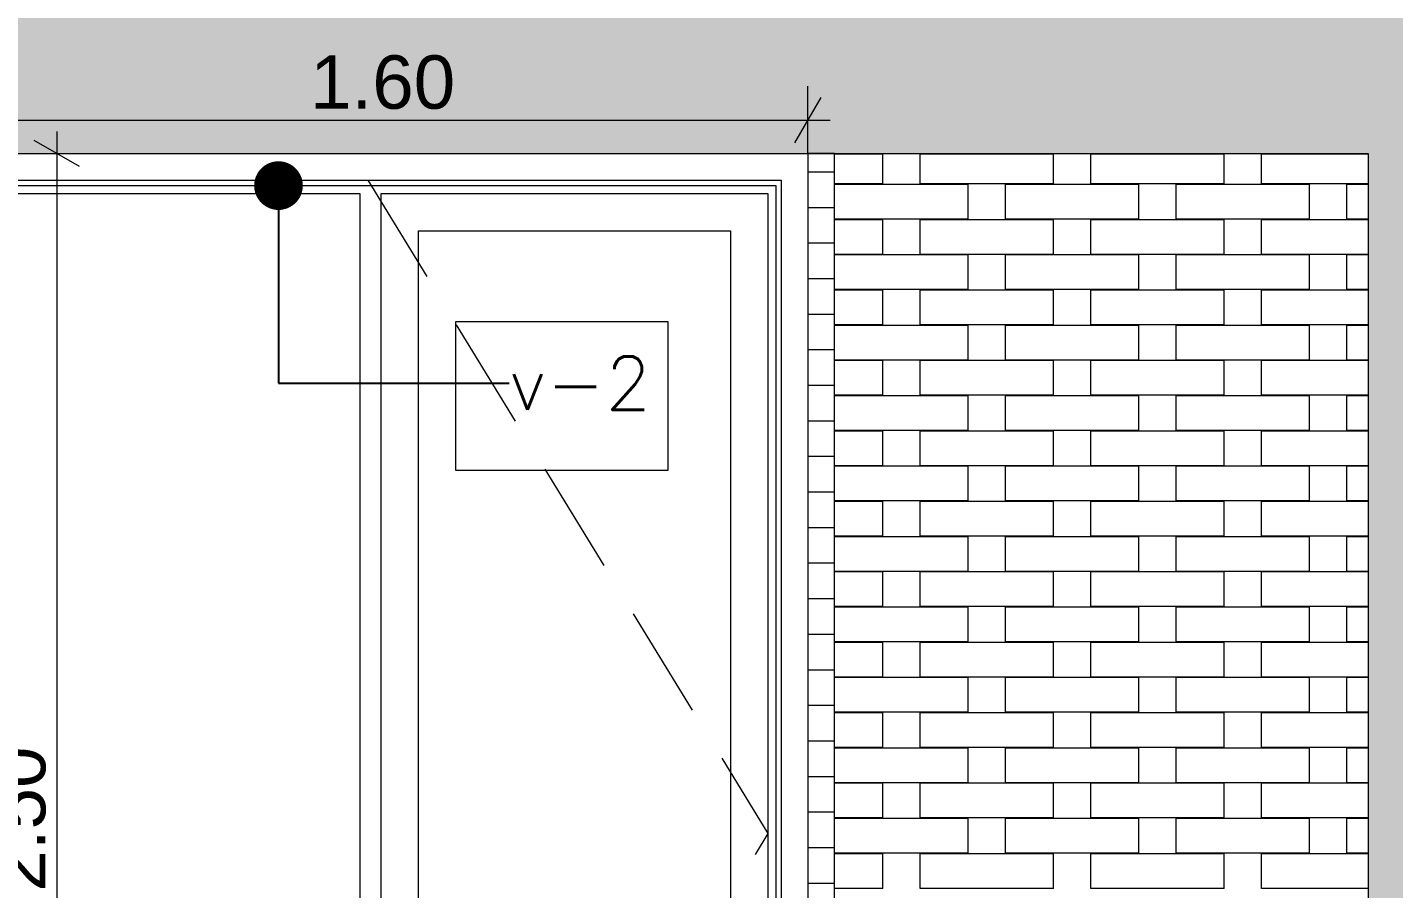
# Model space of a CAD drawing. Header units: millimetres. Extents: x 475616349 to 476941521, y 4620115302 to 4621446928.
# Drawn here: x 476659049 to 476661610, y 4620530343 to 4620531957 of the extents above; entities that cross this region are included whole.
import ezdxf

# ---------------------------------------------------------------- set-up
doc = ezdxf.new("R2010")
doc.units = ezdxf.units.MM
doc.header["$MEASUREMENT"] = 0
doc.linetypes.add('Hidden Line', pattern=[317.5, 211.666667, -105.833333])
for name, color, linetype, lineweight in [('2D Drafting - General_Pen_No__30_Pen_No__9_Pen_No__9_Pen_No__253', 252, 'Continuous', 0), ('2D Drafting - General_Pen_No__30_Pen_No__9_Pen_No__9_Pen_No__7', 7, 'Continuous', 0), ('2D Drafting - General_Pen_No__7_Pen_No__7', 7, 'Continuous', 0), ('New_2D Drafting - General_Pen_No__2_Pen_No__250', 7, 'Continuous', 0), ('New_Interior - Furniture _Pen_No__250', 7, 'Continuous', 0), ('New_Structural - Bearing_Pen_No__250', 7, 'Continuous', 0), ('New_zoma_Pen_No__4', 7, 'Continuous', 0), ('New_zoma_Pen_No__7', 7, 'Continuous', 0), ('Structural - Bearing_Pen_No__250', 7, 'Continuous', 0)]:
    doc.layers.add(name, color=color, linetype=linetype, lineweight=lineweight)
doc.layers.add('New_zoma', color=7, linetype='Continuous')
doc.styles.add('GENERATED_STYLE_1', font='arial.ttf')
doc.dimstyles.new('GENERATED_STYLE__18', dxfattribs={"dimtxt": 100, "dimasz": 64.421331, "dimexe": 0.18, "dimexo": 3, "dimgap": 0.09, "dimtad": 1, "dimtih": 1, "dimtoh": 1, "dimlfac": 0.001, "dimzin": 0, "dimdsep": 46, "dimtxsty": 'GENERATED_STYLE_1', "dimblk": 'ARROWHEAD_2', "dimblk1": 'ARROWHEAD_2', "dimblk2": 'ARROWHEAD_2', "dimcen": 0.09, "dimclrd": 7, "dimclre": 7, "dimclrt": 7, "dimadec": 0, "dimazin": 0, "dimtfac": 1, "dimtdec": 4, "dimtmove": 0, "dimatfit": 3, "dimfxl": 1, "dimtolj": 1, "dimtzin": 0, "dimarcsym": 0})
doc.dimstyles.new('GENERATED_STYLE__19', dxfattribs={"dimtxt": 100, "dimasz": 64.421331, "dimexe": 0.18, "dimexo": 3, "dimgap": 0.09, "dimtad": 1, "dimlfac": 0.001, "dimzin": 0, "dimdsep": 46, "dimtxsty": 'GENERATED_STYLE_1', "dimblk": 'ARROWHEAD_2', "dimblk1": 'ARROWHEAD_2', "dimblk2": 'ARROWHEAD_2', "dimcen": 0.09, "dimclrd": 7, "dimclre": 7, "dimclrt": 7, "dimadec": 0, "dimazin": 0, "dimtfac": 1, "dimtdec": 4, "dimtmove": 0, "dimatfit": 3, "dimfxl": 1, "dimtolj": 1, "dimtzin": 0, "dimarcsym": 0})
doc.dimstyles.new('GENERATED_STYLE__48', dxfattribs={"dimtxt": 0.18, "dimasz": 182.4, "dimexe": 0.18, "dimexo": 0.0625, "dimgap": 0.09, "dimtad": 0, "dimtih": 1, "dimtoh": 1, "dimdec": 4, "dimzin": 0, "dimdsep": 46, "dimcen": 0.09, "dimadec": 0, "dimazin": 0, "dimtfac": 1, "dimtdec": 4, "dimtmove": 0, "dimatfit": 3, "dimldrblk": 'ARROWHEAD_11', "dimfxl": 1, "dimtolj": 1, "dimtzin": 0, "dimarcsym": 0})

# ---------------------------------------------------------------- blocks, each defined once
blk = doc.blocks.new('*D755', base_point=(476577134.1, 4620325125.7))
at = {"layer": 'New_zoma_Pen_No__4', "color": 7, "linetype": 'Continuous', "lineweight": 0, "transparency": 16777216}
for p, q in [((476658912, 4620531719.4), (476658912, 4620531846.6)), ((476660512, 4620531719.4), (476660512, 4620531846.6)), ((476658936.5, 4620531825.4), (476658887.5, 4620531740.6)), ((476660487.5, 4620531740.6), (476660536.5, 4620531825.4)), ((476658912, 4620531783), (476660512, 4620531783)), ((476660512, 4620531783), (476660553.5, 4620531783))]:
    blk.add_line(p, q, dxfattribs=at)
at = {"layer": 'New_zoma_Pen_No__7', "color": 7, "lineweight": 0, "transparency": 16777216, "insert": (476659579, 4620531803), "char_height": 100, "attachment_point": 7, "style": 'GENERATED_STYLE_1'}
blk.add_mtext('\\A1;{\\pql;\\fArial|b0|i0|c0|p34;1.60}', dxfattribs=at)
blk = doc.blocks.new('ARROWHEAD_2')
at = {"color": 0, "linetype": 'Continuous', "lineweight": 0}
for p, q in [((-0.378, -0.655), (0.378, 0.655)), ((0, 0), (-1, 0))]:
    blk.add_line(p, q, dxfattribs=at)
blk = doc.blocks.new('*D762', base_point=(476577134.1, 4620325125.7))
at = {"layer": 'New_zoma_Pen_No__4', "color": 7, "linetype": 'Continuous', "lineweight": 0, "transparency": 16777216}
for p, q in [((476659104.3, 4620531761.8), (476659104.3, 4620531720.3)), ((476659146.7, 4620531695.9), (476659061.9, 4620531744.8)), ((476659040.7, 4620531720.3), (476659167.9, 4620531720.3)), ((476659104.3, 4620531720.3), (476659104.3, 4620529220.3)), ((476659061.9, 4620529244.8), (476659146.7, 4620529195.9)), ((476659040.7, 4620529220.3), (476659167.9, 4620529220.3)), ((476659104.3, 4620529220.3), (476659104.3, 4620529178.9))]:
    blk.add_line(p, q, dxfattribs=at)
at = {"layer": 'New_zoma_Pen_No__7', "color": 7, "lineweight": 0, "transparency": 16777216, "insert": (476659084.3, 4620530337.3), "char_height": 100, "attachment_point": 7, "rotation": 89.9998, "style": 'GENERATED_STYLE_1'}
blk.add_mtext('\\A1;{\\pql;\\fArial|b0|i0|c0|p34;2.50}', dxfattribs=at)
blk = doc.blocks.new('ARROWHEAD_11')
at = {"color": 0, "linetype": 'Continuous', "lineweight": 0}
blk.add_line((0, 0), (-1, 0), dxfattribs=at)
at = {"color": 0, "linetype": 'Continuous', "lineweight": 0, "const_width": 0.25, "flags": 128}
blk.add_lwpolyline([(-0.125, 0, 1), (0.125, 0, 1)], format="xyb", close=True, dxfattribs=at)

msp = doc.modelspace()

# ---------------------------------------------------------------- hatches: boundary and pattern name
at = {"layer": '2D Drafting - General_Pen_No__30_Pen_No__9_Pen_No__9_Pen_No__253', "linetype": 'Continuous', "lineweight": 0}
h = msp.add_hatch(dxfattribs=at)
h.set_pattern_fill('BRICK___RUNNING_BOND', color=252, style=0, pattern_type=2)
h.set_pattern_definition([(0, (476692910.175, 4620522353.93), (0, 66.64), []), (90, (476692910.17, 4620522353.93), (-244.8, 0), [66.64, -66.64]), (90, (476693032.57, 4620522420.57), (-244.8, 0), [66.64, -66.64])])
h.paths.add_polyline_path([(476647692.13, 4620532819.956), (476647692.13, 4620519520.362), (476648861.998, 4620519520.362), (476648862.006, 4620522120.37), (476648862.006, 4620523542.007), (476648862.006, 4620531720.362), (476648862.006, 4620531932.715), (476648862.006, 4620532420.362), (476654662.006, 4620532420.362), (476654662.006, 4620519520.362), (476661919.968, 4620519520.362), (476661962.147, 4620519520.362), (476661962.147, 4620522820.364), (476661962.147, 4620525320.374), (476661962.147, 4620525944.887), (476661962.147, 4620532420.374), (476665762.003, 4620532420.374), (476665762.003, 4620522120.38), (476665162.198, 4620522120.38), (476665162.198, 4620517320.329), (476668462.159, 4620517320.329), (476668462.159, 4620517320.295), (476668932.159, 4620517320.295), (476668932.159, 4620532819.956), (476661962.147, 4620532819.956), (476655062.006, 4620532819.956)])
h.paths.add_polyline_path([(476661562.006, 4620526020.374), (476655062.006, 4620526020.374), (476655062.006, 4620528520.374), (476661562.006, 4620528520.374)], flags=0)
h.paths.add_polyline_path([(476661562.006, 4620522820.364), (476655062.006, 4620522820.364), (476655062.006, 4620525320.374), (476661562.006, 4620525320.374)], flags=0)
h.paths.add_polyline_path([(476661562.006, 4620529220.374), (476655062.006, 4620529220.374), (476655062.006, 4620531720.361), (476661562.006, 4620531720.361)], flags=0)
h.paths.add_polyline_path([(476656112.047, 4620522120.412), (476656112.047, 4620519620.412), (476657707.931, 4620519620.412), (476657712.047, 4620519620.412), (476657712.047, 4620522120.412)], flags=0)
h.paths.add_polyline_path([(476666262.224, 4620522120.362), (476666262.224, 4620520520.362), (476667862.223, 4620520520.362), (476667862.223, 4620522120.362)], flags=0)
h.paths.add_polyline_path([(476667862.223, 4620530120.362), (476667862.223, 4620531720.362), (476666262.224, 4620531720.362), (476666262.224, 4620530120.362)], flags=0)
h.paths.add_polyline_path([(476666262.228, 4620528520.362), (476666262.228, 4620526920.362), (476667862.228, 4620526920.362), (476667862.228, 4620528520.362)], flags=0)
h.paths.add_polyline_path([(476666262.228, 4620523720.362), (476667862.228, 4620523720.362), (476667862.228, 4620525320.362), (476666262.228, 4620525320.362)], flags=0)
h.paths.add_polyline_path([(476666262.435, 4620518320.362), (476667862.006, 4620518320.362), (476667862.006, 4620518920.362), (476666262.435, 4620518920.362)], flags=0)
h = msp.add_hatch(dxfattribs=at)
h.set_pattern_fill('BRICK___RUNNING_BOND', color=252, style=0, pattern_type=2)
h.set_pattern_definition([(0, (476694010.15, 4620528753.94), (0, 66.64), []), (90, (476694010.15, 4620528753.94), (-244.8, 0), [66.64, -66.64]), (90, (476694132.55, 4620528820.58), (-244.8, 0), [66.64, -66.64])])
h.paths.add_polyline_path([(476660512.002, 4620531720.375), (476660512.002, 4620529220.374), (476660561.993, 4620529220.374), (476660561.993, 4620531720.375)])

# ---------------------------------------------------------------- linework, layer by layer
at = {"layer": '2D Drafting - General_Pen_No__30_Pen_No__9_Pen_No__9_Pen_No__7', "color": 7, "linetype": 'Continuous', "lineweight": 0, "flags": 128}
for points in [[(476661562.006, 4620529220.374), (476655062.006, 4620529220.374), (476655062.006, 4620531720.361), (476661562.006, 4620531720.361)], [(476660512.002, 4620531720.375), (476660512.002, 4620529220.374), (476660561.993, 4620529220.374), (476660561.993, 4620531720.375)]]:
    msp.add_lwpolyline(points, close=True, dxfattribs=at)
at = {"layer": '2D Drafting - General_Pen_No__7_Pen_No__7', "color": 7, "linetype": 'Continuous', "lineweight": 0, "flags": 128}
for points in [[(476660507.877, 4620529220.338), (476658911.993, 4620529220.343), (476658912.002, 4620531720.343), (476660512.002, 4620531720.338)], [(476660512.002, 4620531720.338), (476660511.993, 4620529220.338), (476660507.877, 4620529220.338)]]:
    msp.add_lwpolyline(points, dxfattribs=at)
for points in [[(476658962.002, 4620531670.342), (476660462.002, 4620531670.337), (476660461.993, 4620529220.338), (476658961.993, 4620529220.345)], [(476658972.002, 4620531660.342), (476660452.002, 4620531660.337), (476660451.994, 4620529280.34), (476658971.994, 4620529280.345)], [(476658987.002, 4620531645.342), (476659672.002, 4620531645.34), (476659671.994, 4620529300.342), (476658986.994, 4620529300.345)], [(476659711.998, 4620531645.34), (476660437.002, 4620531645.337), (476660436.994, 4620529300.34), (476659711.994, 4620529300.342)], [(476659782.002, 4620531575.339), (476660367.002, 4620531575.337), (476660366.994, 4620529365.34), (476659781.994, 4620529365.342)]]:
    msp.add_lwpolyline(points, close=True, dxfattribs=at)
at = {"layer": '2D Drafting - General_Pen_No__7_Pen_No__7', "color": 7, "linetype": 'Hidden Line', "lineweight": 0, "flags": 128}
msp.add_lwpolyline([(476659687.002, 4620531670.34), (476660436.998, 4620530446.214), (476659687.77, 4620529221.625)], dxfattribs=at)
at = {"layer": 'New_2D Drafting - General_Pen_No__2_Pen_No__250', "color": 7, "linetype": 'Continuous', "lineweight": 0, "flags": 128}
msp.add_lwpolyline([(476659852.359, 4620531405.972), (476660249.36, 4620531405.972), (476660249.36, 4620531126.284), (476659852.359, 4620531126.284)], close=True, dxfattribs=at)
at = {"layer": 'New_Interior - Furniture _Pen_No__250', "color": 7, "linetype": 'Continuous', "lineweight": 0}
for p, q in [((476661502.006, 4620531719.374), (476661502.006, 4620531720.374)), ((476661290.737, 4620531201.374), (476661290.506, 4620531201.197))]:
    msp.add_line(p, q, dxfattribs=at)
at = {"layer": 'New_Structural - Bearing_Pen_No__250', "color": 7, "linetype": 'Continuous', "lineweight": 0}
for p, q in [((476660562.006, 4620531663.374), (476660562.006, 4620531719.374)), ((476660652.006, 4620531719.374), (476660562.006, 4620531719.374)), ((476660652.006, 4620531663.374), (476660652.006, 4620531719.374)), ((476660722.006, 4620531663.374), (476660722.006, 4620531719.374)), ((476660972.006, 4620531719.374), (476660722.006, 4620531719.374)), ((476660872.006, 4620531719.374), (476660872.006, 4620531720.374)), ((476660972.006, 4620531663.374), (476660972.006, 4620531719.374)), ((476661042.006, 4620531663.374), (476661042.006, 4620531719.374)), ((476661292.006, 4620531719.374), (476661042.006, 4620531719.374)), ((476661292.006, 4620531663.374), (476661292.006, 4620531719.374)), ((476661362.006, 4620531663.374), (476661362.006, 4620531719.374)), ((476661562.006, 4620531719.374), (476661362.006, 4620531719.374)), ((476660652.006, 4620531663.374), (476660562.006, 4620531663.374)), ((476660562.006, 4620531597.374), (476660562.006, 4620531662.374)), ((476660812.006, 4620531662.374), (476660562.006, 4620531662.374)), ((476660972.006, 4620531663.374), (476660722.006, 4620531663.374)), ((476660812.006, 4620531597.374), (476660812.006, 4620531662.374)), ((476660882.006, 4620531597.374), (476660882.006, 4620531662.374)), ((476661132.006, 4620531662.374), (476660882.006, 4620531662.374)), ((476661292.006, 4620531663.374), (476661042.006, 4620531663.374)), ((476661132.006, 4620531597.374), (476661132.006, 4620531662.374)), ((476661202.006, 4620531597.374), (476661202.006, 4620531662.374)), ((476661452.006, 4620531662.374), (476661202.006, 4620531662.374)), ((476661562.006, 4620531663.374), (476661362.006, 4620531663.374)), ((476661452.006, 4620531597.374), (476661452.006, 4620531662.374)), ((476661522.006, 4620531597.374), (476661522.006, 4620531662.374)), ((476661562.006, 4620531662.374), (476661522.006, 4620531662.374)), ((476660812.006, 4620531597.374), (476660562.006, 4620531597.374)), ((476661132.006, 4620531597.374), (476660882.006, 4620531597.374)), ((476661452.006, 4620531597.374), (476661202.006, 4620531597.374)), ((476661562.006, 4620531597.374), (476661522.006, 4620531597.374)), ((476660562.006, 4620531531.374), (476660562.006, 4620531596.374)), ((476660652.006, 4620531596.374), (476660562.006, 4620531596.374)), ((476660652.006, 4620531531.374), (476660652.006, 4620531596.374)), ((476660722.006, 4620531531.374), (476660722.006, 4620531596.374)), ((476660972.006, 4620531596.374), (476660722.006, 4620531596.374)), ((476660972.006, 4620531531.374), (476660972.006, 4620531596.374)), ((476661042.006, 4620531531.374), (476661042.006, 4620531596.374)), ((476661292.006, 4620531596.374), (476661042.006, 4620531596.374)), ((476661292.006, 4620531531.374), (476661292.006, 4620531596.374)), ((476661362.006, 4620531531.374), (476661362.006, 4620531596.374)), ((476661562.006, 4620531596.374), (476661362.006, 4620531596.374)), ((476660652.006, 4620531531.374), (476660562.006, 4620531531.374)), ((476660562.006, 4620531465.374), (476660562.006, 4620531530.374)), ((476660812.006, 4620531530.374), (476660562.006, 4620531530.374)), ((476660972.006, 4620531531.374), (476660722.006, 4620531531.374)), ((476660812.006, 4620531465.374), (476660812.006, 4620531530.374)), ((476660882.006, 4620531465.374), (476660882.006, 4620531530.374)), ((476661132.006, 4620531530.374), (476660882.006, 4620531530.374)), ((476661292.006, 4620531531.374), (476661042.006, 4620531531.374)), ((476661132.006, 4620531465.374), (476661132.006, 4620531530.374)), ((476661202.006, 4620531465.374), (476661202.006, 4620531530.374)), ((476661452.006, 4620531530.374), (476661202.006, 4620531530.374)), ((476661562.006, 4620531531.374), (476661362.006, 4620531531.374)), ((476661452.006, 4620531465.374), (476661452.006, 4620531530.374)), ((476661522.006, 4620531465.374), (476661522.006, 4620531530.374)), ((476661562.006, 4620531530.374), (476661522.006, 4620531530.374)), ((476660812.006, 4620531465.374), (476660562.006, 4620531465.374)), ((476660562.006, 4620531399.374), (476660562.006, 4620531464.374)), ((476660652.006, 4620531464.374), (476660562.006, 4620531464.374)), ((476660652.006, 4620531399.374), (476660652.006, 4620531464.374)), ((476660722.006, 4620531399.374), (476660722.006, 4620531464.374)), ((476660972.006, 4620531464.374), (476660722.006, 4620531464.374)), ((476661132.006, 4620531465.374), (476660882.006, 4620531465.374)), ((476660972.006, 4620531399.374), (476660972.006, 4620531464.374)), ((476661042.006, 4620531399.374), (476661042.006, 4620531464.374)), ((476661292.006, 4620531464.374), (476661042.006, 4620531464.374)), ((476661452.006, 4620531465.374), (476661202.006, 4620531465.374)), ((476661292.006, 4620531399.374), (476661292.006, 4620531464.374)), ((476661362.006, 4620531399.374), (476661362.006, 4620531464.374)), ((476661562.006, 4620531464.374), (476661362.006, 4620531464.374)), ((476661562.006, 4620531465.374), (476661522.006, 4620531465.374)), ((476660652.006, 4620531399.374), (476660562.006, 4620531399.374)), ((476660562.006, 4620531333.374), (476660562.006, 4620531398.374)), ((476660812.006, 4620531398.374), (476660562.006, 4620531398.374)), ((476660972.006, 4620531399.374), (476660722.006, 4620531399.374)), ((476660812.006, 4620531333.374), (476660812.006, 4620531398.374)), ((476660882.006, 4620531333.374), (476660882.006, 4620531398.374)), ((476661132.006, 4620531398.374), (476660882.006, 4620531398.374)), ((476661292.006, 4620531399.374), (476661042.006, 4620531399.374)), ((476661132.006, 4620531333.374), (476661132.006, 4620531398.374)), ((476661202.006, 4620531333.374), (476661202.006, 4620531398.374)), ((476661452.006, 4620531398.374), (476661202.006, 4620531398.374)), ((476661562.006, 4620531399.374), (476661362.006, 4620531399.374)), ((476661452.006, 4620531333.374), (476661452.006, 4620531398.374)), ((476661522.006, 4620531333.374), (476661522.006, 4620531398.374)), ((476661562.006, 4620531398.374), (476661522.006, 4620531398.374)), ((476660812.006, 4620531333.374), (476660562.006, 4620531333.374)), ((476660562.006, 4620531267.374), (476660562.006, 4620531332.374)), ((476660652.006, 4620531332.374), (476660562.006, 4620531332.374)), ((476660652.006, 4620531267.374), (476660652.006, 4620531332.374)), ((476660722.006, 4620531267.374), (476660722.006, 4620531332.374)), ((476660972.006, 4620531332.374), (476660722.006, 4620531332.374)), ((476661132.006, 4620531333.374), (476660882.006, 4620531333.374)), ((476660972.006, 4620531267.374), (476660972.006, 4620531332.374)), ((476661042.006, 4620531267.374), (476661042.006, 4620531332.374)), ((476661292.006, 4620531332.374), (476661042.006, 4620531332.374)), ((476661452.006, 4620531333.374), (476661202.006, 4620531333.374)), ((476661292.006, 4620531267.374), (476661292.006, 4620531332.374)), ((476661362.006, 4620531267.374), (476661362.006, 4620531332.374)), ((476661562.006, 4620531332.374), (476661362.006, 4620531332.374)), ((476661562.006, 4620531333.374), (476661522.006, 4620531333.374)), ((476660652.006, 4620531267.374), (476660562.006, 4620531267.374)), ((476660562.006, 4620531201.374), (476660562.006, 4620531266.374)), ((476660812.006, 4620531266.374), (476660562.006, 4620531266.374)), ((476660972.006, 4620531267.374), (476660722.006, 4620531267.374)), ((476660812.006, 4620531201.374), (476660812.006, 4620531266.374)), ((476660882.006, 4620531201.374), (476660882.006, 4620531266.374)), ((476661132.006, 4620531266.374), (476660882.006, 4620531266.374)), ((476661292.006, 4620531267.374), (476661042.006, 4620531267.374)), ((476661132.006, 4620531201.374), (476661132.006, 4620531266.374)), ((476661202.006, 4620531201.374), (476661202.006, 4620531266.374)), ((476661452.006, 4620531266.374), (476661202.006, 4620531266.374)), ((476661562.006, 4620531267.374), (476661362.006, 4620531267.374)), ((476661452.006, 4620531201.374), (476661452.006, 4620531266.374)), ((476661522.006, 4620531201.374), (476661522.006, 4620531266.374)), ((476661562.006, 4620531266.374), (476661522.006, 4620531266.374)), ((476660812.006, 4620531201.374), (476660562.006, 4620531201.374)), ((476660562.006, 4620531135.374), (476660562.006, 4620531200.374)), ((476660652.006, 4620531200.374), (476660562.006, 4620531200.374)), ((476660652.006, 4620531135.374), (476660652.006, 4620531200.374)), ((476660722.006, 4620531135.374), (476660722.006, 4620531200.374)), ((476660972.006, 4620531200.374), (476660722.006, 4620531200.374)), ((476661132.006, 4620531201.374), (476660882.006, 4620531201.374)), ((476660972.006, 4620531135.374), (476660972.006, 4620531200.374)), ((476661042.006, 4620531135.374), (476661042.006, 4620531200.374)), ((476661292.006, 4620531200.374), (476661042.006, 4620531200.374)), ((476661452.006, 4620531201.374), (476661202.006, 4620531201.374)), ((476661292.006, 4620531135.374), (476661292.006, 4620531200.374)), ((476661362.006, 4620531135.374), (476661362.006, 4620531200.374)), ((476661562.006, 4620531200.374), (476661362.006, 4620531200.374)), ((476661562.006, 4620531201.374), (476661522.006, 4620531201.374)), ((476660652.006, 4620531135.374), (476660562.006, 4620531135.374)), ((476660562.006, 4620531069.374), (476660562.006, 4620531134.374)), ((476660812.006, 4620531134.374), (476660562.006, 4620531134.374)), ((476660972.006, 4620531135.374), (476660722.006, 4620531135.374)), ((476660812.006, 4620531069.374), (476660812.006, 4620531134.374)), ((476660882.006, 4620531069.374), (476660882.006, 4620531134.374)), ((476661132.006, 4620531134.374), (476660882.006, 4620531134.374)), ((476661292.006, 4620531135.374), (476661042.006, 4620531135.374)), ((476661132.006, 4620531069.374), (476661132.006, 4620531134.374)), ((476661202.006, 4620531069.374), (476661202.006, 4620531134.374)), ((476661452.006, 4620531134.374), (476661202.006, 4620531134.374)), ((476661562.006, 4620531135.374), (476661362.006, 4620531135.374)), ((476661452.006, 4620531069.374), (476661452.006, 4620531134.374)), ((476661522.006, 4620531069.374), (476661522.006, 4620531134.374)), ((476661562.006, 4620531134.374), (476661522.006, 4620531134.374)), ((476660812.006, 4620531069.374), (476660562.006, 4620531069.374)), ((476660562.006, 4620531003.374), (476660562.006, 4620531068.374)), ((476660652.006, 4620531068.374), (476660562.006, 4620531068.374)), ((476660652.006, 4620531003.374), (476660652.006, 4620531068.374)), ((476660722.006, 4620531003.374), (476660722.006, 4620531068.374)), ((476660972.006, 4620531068.374), (476660722.006, 4620531068.374)), ((476661132.006, 4620531069.374), (476660882.006, 4620531069.374)), ((476660972.006, 4620531003.374), (476660972.006, 4620531068.374)), ((476661042.006, 4620531003.374), (476661042.006, 4620531068.374)), ((476661292.006, 4620531068.374), (476661042.006, 4620531068.374)), ((476661452.006, 4620531069.374), (476661202.006, 4620531069.374)), ((476661292.006, 4620531003.374), (476661292.006, 4620531068.374)), ((476661362.006, 4620531003.374), (476661362.006, 4620531068.374)), ((476661562.006, 4620531068.374), (476661362.006, 4620531068.374)), ((476661562.006, 4620531069.374), (476661522.006, 4620531069.374)), ((476660652.006, 4620531003.374), (476660562.006, 4620531003.374)), ((476660562.006, 4620530937.374), (476660562.006, 4620531002.374)), ((476660812.006, 4620531002.374), (476660562.006, 4620531002.374)), ((476660972.006, 4620531003.374), (476660722.006, 4620531003.374)), ((476660812.006, 4620530937.374), (476660812.006, 4620531002.374)), ((476660882.006, 4620530937.374), (476660882.006, 4620531002.374)), ((476661132.006, 4620531002.374), (476660882.006, 4620531002.374)), ((476661292.006, 4620531003.374), (476661042.006, 4620531003.374)), ((476661132.006, 4620530937.374), (476661132.006, 4620531002.374)), ((476661202.006, 4620530937.374), (476661202.006, 4620531002.374)), ((476661452.006, 4620531002.374), (476661202.006, 4620531002.374)), ((476661562.006, 4620531003.374), (476661362.006, 4620531003.374)), ((476661452.006, 4620530937.374), (476661452.006, 4620531002.374)), ((476661522.006, 4620530937.374), (476661522.006, 4620531002.374)), ((476661562.006, 4620531002.374), (476661522.006, 4620531002.374)), ((476660812.006, 4620530937.374), (476660562.006, 4620530937.374)), ((476660562.006, 4620530871.374), (476660562.006, 4620530936.374)), ((476660652.006, 4620530936.374), (476660562.006, 4620530936.374)), ((476660652.006, 4620530871.374), (476660652.006, 4620530936.374)), ((476660722.006, 4620530871.374), (476660722.006, 4620530936.374)), ((476660972.006, 4620530936.374), (476660722.006, 4620530936.374)), ((476661132.006, 4620530937.374), (476660882.006, 4620530937.374)), ((476660972.006, 4620530871.374), (476660972.006, 4620530936.374)), ((476661042.006, 4620530871.374), (476661042.006, 4620530936.374)), ((476661292.006, 4620530936.374), (476661042.006, 4620530936.374)), ((476661452.006, 4620530937.374), (476661202.006, 4620530937.374)), ((476661292.006, 4620530871.374), (476661292.006, 4620530936.374)), ((476661362.006, 4620530871.374), (476661362.006, 4620530936.374)), ((476661562.006, 4620530936.374), (476661362.006, 4620530936.374)), ((476661562.006, 4620530937.374), (476661522.006, 4620530937.374)), ((476660652.006, 4620530871.374), (476660562.006, 4620530871.374)), ((476660562.006, 4620530805.374), (476660562.006, 4620530870.374)), ((476660812.006, 4620530870.374), (476660562.006, 4620530870.374)), ((476660972.006, 4620530871.374), (476660722.006, 4620530871.374)), ((476660812.006, 4620530805.374), (476660812.006, 4620530870.374)), ((476660882.006, 4620530805.374), (476660882.006, 4620530870.374)), ((476661132.006, 4620530870.374), (476660882.006, 4620530870.374)), ((476661292.006, 4620530871.374), (476661042.006, 4620530871.374)), ((476661132.006, 4620530805.374), (476661132.006, 4620530870.374)), ((476661202.006, 4620530805.374), (476661202.006, 4620530870.374)), ((476661452.006, 4620530870.374), (476661202.006, 4620530870.374)), ((476661562.006, 4620530871.374), (476661362.006, 4620530871.374)), ((476661452.006, 4620530805.374), (476661452.006, 4620530870.374)), ((476661522.006, 4620530870.374), (476661522.006, 4620530871.374)), ((476661522.006, 4620530805.374), (476661522.006, 4620530870.374)), ((476661562.006, 4620530870.374), (476661522.006, 4620530870.374)), ((476660812.006, 4620530805.374), (476660562.006, 4620530805.374)), ((476660562.006, 4620530739.374), (476660562.006, 4620530804.374)), ((476660652.006, 4620530804.374), (476660562.006, 4620530804.374)), ((476660652.006, 4620530739.374), (476660652.006, 4620530804.374)), ((476660722.006, 4620530739.374), (476660722.006, 4620530804.374)), ((476660972.006, 4620530804.374), (476660722.006, 4620530804.374)), ((476661132.006, 4620530805.374), (476660882.006, 4620530805.374)), ((476660972.006, 4620530739.374), (476660972.006, 4620530804.374)), ((476661042.006, 4620530739.374), (476661042.006, 4620530804.374)), ((476661292.006, 4620530804.374), (476661042.006, 4620530804.374)), ((476661452.006, 4620530805.374), (476661202.006, 4620530805.374)), ((476661292.006, 4620530739.374), (476661292.006, 4620530804.374)), ((476661362.006, 4620530739.374), (476661362.006, 4620530804.374)), ((476661562.006, 4620530804.374), (476661362.006, 4620530804.374)), ((476661522.006, 4620530804.374), (476661522.006, 4620530805.374)), ((476661562.006, 4620530805.374), (476661522.006, 4620530805.374)), ((476660652.006, 4620530739.374), (476660562.006, 4620530739.374)), ((476660562.006, 4620530673.374), (476660562.006, 4620530738.374)), ((476660812.006, 4620530738.374), (476660562.006, 4620530738.374)), ((476660972.006, 4620530739.374), (476660722.006, 4620530739.374)), ((476660812.006, 4620530673.374), (476660812.006, 4620530738.374)), ((476660882.006, 4620530673.374), (476660882.006, 4620530738.374)), ((476661132.006, 4620530738.374), (476660882.006, 4620530738.374)), ((476661292.006, 4620530739.374), (476661042.006, 4620530739.374)), ((476661132.006, 4620530673.374), (476661132.006, 4620530738.374)), ((476661202.006, 4620530673.374), (476661202.006, 4620530738.374)), ((476661452.006, 4620530738.374), (476661202.006, 4620530738.374)), ((476661562.006, 4620530739.374), (476661362.006, 4620530739.374)), ((476661452.006, 4620530673.374), (476661452.006, 4620530738.374)), ((476661522.006, 4620530738.374), (476661522.006, 4620530739.374)), ((476661522.006, 4620530673.374), (476661522.006, 4620530738.374)), ((476661562.006, 4620530738.374), (476661522.006, 4620530738.374)), ((476660812.006, 4620530673.374), (476660562.006, 4620530673.374)), ((476660562.006, 4620530607.374), (476660562.006, 4620530672.374)), ((476660652.006, 4620530672.374), (476660562.006, 4620530672.374)), ((476660652.006, 4620530607.374), (476660652.006, 4620530672.374)), ((476660722.006, 4620530607.374), (476660722.006, 4620530672.374)), ((476660972.006, 4620530672.374), (476660722.006, 4620530672.374)), ((476661132.006, 4620530673.374), (476660882.006, 4620530673.374)), ((476660972.006, 4620530607.374), (476660972.006, 4620530672.374)), ((476661042.006, 4620530607.374), (476661042.006, 4620530672.374)), ((476661292.006, 4620530672.374), (476661042.006, 4620530672.374)), ((476661452.006, 4620530673.374), (476661202.006, 4620530673.374)), ((476661292.006, 4620530607.374), (476661292.006, 4620530672.374)), ((476661362.006, 4620530607.374), (476661362.006, 4620530672.374)), ((476661562.006, 4620530672.374), (476661362.006, 4620530672.374)), ((476661522.006, 4620530672.374), (476661522.006, 4620530673.374)), ((476661562.006, 4620530673.374), (476661522.006, 4620530673.374)), ((476660652.006, 4620530607.374), (476660562.006, 4620530607.374)), ((476660562.006, 4620530541.374), (476660562.006, 4620530606.374)), ((476660812.006, 4620530606.374), (476660562.006, 4620530606.374)), ((476660972.006, 4620530607.374), (476660722.006, 4620530607.374)), ((476660812.006, 4620530541.374), (476660812.006, 4620530606.374)), ((476660882.006, 4620530541.374), (476660882.006, 4620530606.374)), ((476661132.006, 4620530606.374), (476660882.006, 4620530606.374)), ((476661292.006, 4620530607.374), (476661042.006, 4620530607.374)), ((476661132.006, 4620530541.374), (476661132.006, 4620530606.374)), ((476661202.006, 4620530541.374), (476661202.006, 4620530606.374)), ((476661452.006, 4620530606.374), (476661202.006, 4620530606.374)), ((476661562.006, 4620530607.374), (476661362.006, 4620530607.374)), ((476661452.006, 4620530541.374), (476661452.006, 4620530606.374)), ((476661522.006, 4620530606.374), (476661522.006, 4620530607.374)), ((476661522.006, 4620530541.374), (476661522.006, 4620530606.374)), ((476661562.006, 4620530606.374), (476661522.006, 4620530606.374)), ((476660812.006, 4620530541.374), (476660562.006, 4620530541.374)), ((476660562.006, 4620530475.374), (476660562.006, 4620530540.374)), ((476660652.006, 4620530540.374), (476660562.006, 4620530540.374)), ((476660652.006, 4620530475.374), (476660652.006, 4620530540.374)), ((476660722.006, 4620530475.374), (476660722.006, 4620530540.374)), ((476660972.006, 4620530540.374), (476660722.006, 4620530540.374)), ((476661132.006, 4620530541.374), (476660882.006, 4620530541.374)), ((476660972.006, 4620530475.374), (476660972.006, 4620530540.374)), ((476661042.006, 4620530475.374), (476661042.006, 4620530540.374)), ((476661292.006, 4620530540.374), (476661042.006, 4620530540.374)), ((476661452.006, 4620530541.374), (476661202.006, 4620530541.374)), ((476661292.006, 4620530475.374), (476661292.006, 4620530540.374)), ((476661362.006, 4620530475.374), (476661362.006, 4620530540.374)), ((476661562.006, 4620530540.374), (476661362.006, 4620530540.374)), ((476661522.006, 4620530540.374), (476661522.006, 4620530541.374)), ((476661562.006, 4620530541.374), (476661522.006, 4620530541.374)), ((476660652.006, 4620530475.374), (476660562.006, 4620530475.374)), ((476660562.006, 4620530409.374), (476660562.006, 4620530474.374)), ((476660812.006, 4620530474.374), (476660562.006, 4620530474.374)), ((476660972.006, 4620530475.374), (476660722.006, 4620530475.374)), ((476660812.006, 4620530409.374), (476660812.006, 4620530474.374)), ((476660882.006, 4620530409.374), (476660882.006, 4620530474.374)), ((476661132.006, 4620530474.374), (476660882.006, 4620530474.374)), ((476661292.006, 4620530475.374), (476661042.006, 4620530475.374)), ((476661132.006, 4620530409.374), (476661132.006, 4620530474.374)), ((476661202.006, 4620530409.374), (476661202.006, 4620530474.374)), ((476661452.006, 4620530474.374), (476661202.006, 4620530474.374)), ((476661562.006, 4620530475.374), (476661362.006, 4620530475.374)), ((476661452.006, 4620530409.374), (476661452.006, 4620530474.374)), ((476661522.006, 4620530474.374), (476661522.006, 4620530475.374)), ((476661522.006, 4620530409.374), (476661522.006, 4620530474.374)), ((476661562.006, 4620530474.374), (476661522.006, 4620530474.374)), ((476660812.006, 4620530409.374), (476660562.006, 4620530409.374)), ((476660562.006, 4620530343.374), (476660562.006, 4620530408.374)), ((476660652.006, 4620530408.374), (476660562.006, 4620530408.374)), ((476660652.006, 4620530343.374), (476660652.006, 4620530408.374)), ((476660722.006, 4620530343.374), (476660722.006, 4620530408.374)), ((476660972.006, 4620530408.374), (476660722.006, 4620530408.374)), ((476661132.006, 4620530409.374), (476660882.006, 4620530409.374)), ((476660972.006, 4620530343.374), (476660972.006, 4620530408.374)), ((476661042.006, 4620530343.374), (476661042.006, 4620530408.374)), ((476661292.006, 4620530408.374), (476661042.006, 4620530408.374)), ((476661452.006, 4620530409.374), (476661202.006, 4620530409.374)), ((476661292.006, 4620530343.374), (476661292.006, 4620530408.374)), ((476661362.006, 4620530343.374), (476661362.006, 4620530408.374)), ((476661562.006, 4620530408.374), (476661362.006, 4620530408.374)), ((476661522.006, 4620530408.374), (476661522.006, 4620530409.374)), ((476661562.006, 4620530409.374), (476661522.006, 4620530409.374)), ((476660652.006, 4620530343.374), (476660562.006, 4620530343.374)), ((476660972.006, 4620530343.374), (476660722.006, 4620530343.374)), ((476661292.006, 4620530343.374), (476661042.006, 4620530343.374)), ((476661562.006, 4620530343.374), (476661362.006, 4620530343.374)), ((476661522.006, 4620530342.374), (476661522.006, 4620530343.374))]:
    msp.add_line(p, q, dxfattribs=at)
at = {"layer": 'Structural - Bearing_Pen_No__250', "color": 7, "linetype": 'Continuous', "lineweight": 0}
for p, q in [((476661522.006, 4620531719.374), (476661522.006, 4620531720.374)), ((476661562.006, 4620531719.374), (476661562.006, 4620531720.374)), ((476661522.006, 4620531662.374), (476661522.006, 4620531663.374)), ((476661562.006, 4620531662.374), (476661562.006, 4620531663.374)), ((476661522.006, 4620531596.374), (476661522.006, 4620531597.374)), ((476661562.006, 4620531596.374), (476661562.006, 4620531597.374)), ((476661522.006, 4620531530.374), (476661522.006, 4620531531.374)), ((476661562.006, 4620531530.374), (476661562.006, 4620531531.374)), ((476661522.006, 4620531464.374), (476661522.006, 4620531465.374)), ((476661562.006, 4620531464.374), (476661562.006, 4620531465.374)), ((476661522.006, 4620531398.374), (476661522.006, 4620531399.374)), ((476661562.006, 4620531398.374), (476661562.006, 4620531399.374)), ((476661522.006, 4620531332.374), (476661522.006, 4620531333.374)), ((476661562.006, 4620531332.374), (476661562.006, 4620531333.374)), ((476661522.006, 4620531266.374), (476661522.006, 4620531267.374)), ((476661562.006, 4620531266.374), (476661562.006, 4620531267.374)), ((476661522.006, 4620531200.374), (476661522.006, 4620531201.374)), ((476661562.006, 4620531200.374), (476661562.006, 4620531201.374)), ((476661522.006, 4620531134.374), (476661522.006, 4620531135.374)), ((476661562.006, 4620531134.374), (476661562.006, 4620531135.374)), ((476661522.006, 4620531068.374), (476661522.006, 4620531069.374)), ((476661562.006, 4620531068.374), (476661562.006, 4620531069.374)), ((476661522.006, 4620531002.374), (476661522.006, 4620531003.374)), ((476661562.006, 4620531002.374), (476661562.006, 4620531003.374)), ((476661522.006, 4620530936.374), (476661522.006, 4620530937.374)), ((476661562.006, 4620530936.374), (476661562.006, 4620530937.374)), ((476661562.006, 4620530870.374), (476661562.006, 4620530871.374)), ((476661562.006, 4620530804.374), (476661562.006, 4620530805.374)), ((476661562.006, 4620530738.374), (476661562.006, 4620530739.374)), ((476661562.006, 4620530672.374), (476661562.006, 4620530673.374)), ((476661562.006, 4620530606.374), (476661562.006, 4620530607.374)), ((476661562.006, 4620530540.374), (476661562.006, 4620530541.374)), ((476661562.006, 4620530474.374), (476661562.006, 4620530475.374)), ((476661562.006, 4620530408.374), (476661562.006, 4620530409.374)), ((476661562.006, 4620530342.374), (476661562.006, 4620530343.374))]:
    msp.add_line(p, q, dxfattribs=at)

# ---------------------------------------------------------------- texts
at = {"layer": 'New_2D Drafting - General_Pen_No__2_Pen_No__250', "color": 7, "linetype": 'Continuous', "lineweight": 0, "insert": (476659952.359, 4620531290.416), "char_height": 100, "attachment_point": 4}
msp.add_mtext('\\A1;{\\pql;\\Ftxt.shx;v-\\Ftxt.shx;2}', dxfattribs=at)

# ---------------------------------------------------------------- dimensions: what is measured, and where the dimension line sits
at = {"layer": 'New_zoma', "color": 7, "linetype": 'Continuous', "lineweight": 0}
dim = msp.add_linear_dim(base=(476660512.002, 4620531782.98), p1=(476658912.002, 4620525320.343), p2=(476660512.002, 4620525320.338), dimstyle='GENERATED_STYLE__18', dxfattribs=at)
dim.commit()
dim.dimension.update_dxf_attribs({"geometry": '*D755', "text_midpoint": (476659708.856, 4620531852.98), "dimtype": 160})
dim = msp.add_linear_dim(base=(476659104.311, 4620529220.343), p1=(476657712.047, 4620531720.348), p2=(476657712.039, 4620529220.348), angle=269.999803, dimstyle='GENERATED_STYLE__19', dxfattribs=at)
dim.commit()
dim.dimension.update_dxf_attribs({"geometry": '*D762', "text_midpoint": (476659034.316, 4620530467.197), "dimtype": 160, "text_rotation": 89.999803})

# ---------------------------------------------------------------- leaders
at = {"layer": 'New_2D Drafting - General_Pen_No__2_Pen_No__250', "color": 7, "linetype": 'Continuous', "lineweight": 0, "annotation_type": 0, "has_hookline": 1, "hookline_direction": 0, "text_width": 266.667}
msp.add_leader([(476659519.709, 4620531660.34), (476659519.709, 4620531290.416), (476659952.269, 4620531290.416)], dimstyle='GENERATED_STYLE__48', dxfattribs=at)

doc.saveas('drawing.dxf')
